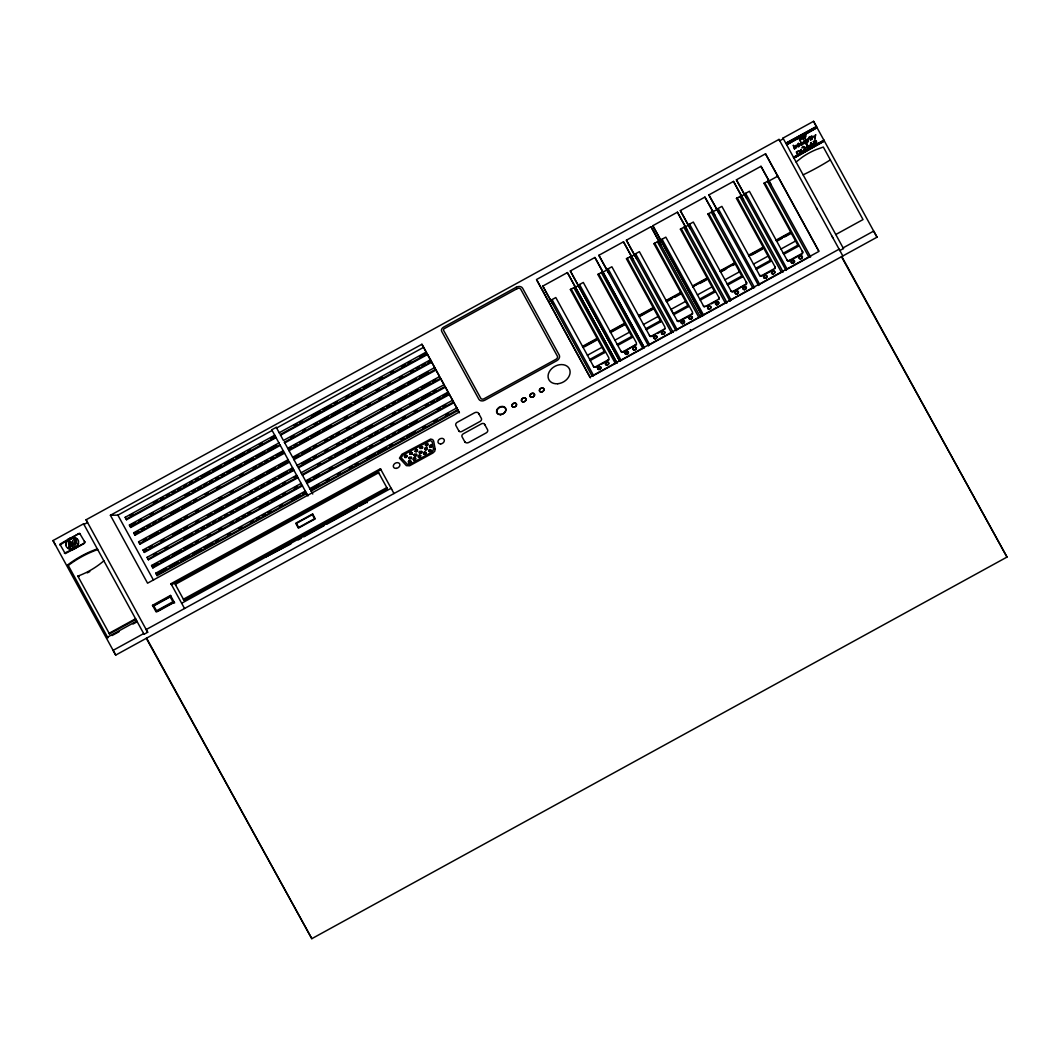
<?xml version="1.0" encoding="UTF-8"?>
<svg xmlns="http://www.w3.org/2000/svg" width="1060" height="1060" viewBox="0 0 1060 1060"><rect width="100%" height="100%" fill="white"/><g stroke="black" fill="none" stroke-linecap="round" stroke-linejoin="round"><path stroke-width="1.5" d="M413.32 459.695L414.738 457.92M415.096 451.401L416.5 449.625M415.626 458.185L414.221 459.96M417.401 449.891L417.322 451.255L416.116 451.891L414.964 451.176L416.368 449.4L417.521 450.116M418.329 456.94L419.733 455.177M420.634 455.442L419.217 457.218M424.888 449.586L426.292 447.81M425.563 445.465L426.968 443.69M427.193 448.075L425.789 449.851M427.869 443.968L426.464 445.743M429.631 446.962L431.036 445.187M431.937 445.452L430.532 447.227M404.549 456.635L406.656 455.522M407.014 456.237L404.907 457.35M408.444 461.921L410.551 460.822M410.909 461.537L408.802 462.65M428.836 450.712L429.644 449.692L431.407 450.553L429.313 451.653L428.704 450.5L429.525 449.466L431.287 450.328L429.181 451.427M796.087 162.008L802.168 157.251A57.333 44.043 -28.9 0 1 816.054 149.632L823.328 147.048L863.025 219.566L835.783 234.525M423.536 453.097L425.789 452.448M425.815 453.296L423.563 453.945M69.072 547.901L68.237 539.209L69.523 538.493L59.89 544.204L65.243 553.625L83.912 543.661A1.577 1.219 -28.9 0 0 84.628 541.713L79.659 533.339L69.562 538.573M78.904 533.445L59.863 544.959M67.893 564.781L69.046 563.907A84.919 65.243 -28.9 0 1 97.308 548.881L97.679 549.557A84.919 65.243 -28.9 0 0 69.43 564.582L68.264 565.457L67.893 564.781L107.895 637.842L107.51 637.166L136.833 621.067L137.204 621.743L133.017 624.048M74.651 548.285C71.523 550.829 77.234 547.238 74.399 544.668C78.506 544.363 76.532 535.287 72.729 540.56L73.299 549L64.355 553.174M76.983 539.023L76.757 538.626A6.214 4.783 -28.9 0 0 70.384 538.891A18.895 14.509 -28.9 0 0 69.668 539.235L69.576 539.288A18.139 13.939 -28.9 0 0 68.304 539.99A18.775 14.416 -28.9 0 0 67.628 540.401A6.122 4.704 -28.9 0 0 65.773 545.131A7.208 5.538 -28.9 0 0 67.88 548.152A5.83 4.478 -28.9 0 0 72.531 548.55A14.336 11.011 -28.9 0 0 73.246 548.232A14.098 10.825 -28.9 0 0 74.571 547.463L74.624 547.437A14.495 11.13 -28.9 0 0 75.313 547.026A6.506 4.995 -28.9 0 0 78.347 543.29L78.572 543.7M74.664 547.49L74.836 548.616M813.563 121.317L816.399 126.484L785.818 143.259L816.584 126.816L877.031 237.188L115.712 655.093L113.102 650.363L143.683 633.575L144.054 634.251L147.671 632.264L86.072 519.784L779.007 139.403L779.749 140.755L783.366 138.767L782.995 138.091L813.563 121.317L816.915 127.399M115.712 655.093L53 540.573L83.581 523.799L83.952 524.475L87.569 522.487L86.072 519.784M765.505 153.819L536.492 279.535L589.917 377.121L818.929 251.406L765.505 153.819L818.664 250.769M421.92 344.275L459.099 412.181L147.565 583.185L110.399 515.279L421.92 344.275L426.57 352.742L426.2 352.066L279.217 432.745M126.524 519.745L126.153 519.069L275.693 436.985L276.064 437.661L126.524 519.745L125.186 517.307L274.726 435.209L275.096 435.885L271.757 429.79L276.249 427.326L276.62 428.001L423.602 347.322M110.399 515.279L117.885 515.133L272.128 430.466L271.757 429.79M70 542.574L71.868 541.846L72.411 546.152M70.305 547.225L69.828 542.919L70.795 542.905M550.922 300.881L552.048 299.609L593.573 375.478L592.182 376.247L542.813 286.081L567.405 272.579L617.066 363.143M578.429 285.789L579.542 284.517L621.081 360.374L619.689 361.142L570.32 270.976L594.912 257.474L643.778 346.607M648.534 345.878L598.874 255.301L623.479 241.799L633.535 260.071M676.028 330.773L626.38 240.209L650.972 226.707L661.042 244.966M660.937 240.501L662.049 239.229L703.588 315.085L702.197 315.853L652.827 225.687L677.419 212.185L687.49 230.457M729.982 301.159L680.335 210.595L704.926 197.094L714.996 215.352M758.549 285.485L708.888 194.907L733.494 181.406L743.55 199.677M786.043 270.38L736.395 179.816L760.987 166.314L771.057 184.586M68.847 547.503L70.079 546.827M71.033 546.907L72.199 545.741M129.916 515.584L132.818 513.994M153.143 502.837L157.503 500.452M160.404 498.849L163.306 497.259M166.208 495.669L169.11 494.066M172.011 492.476L174.913 490.886M177.828 489.283L180.73 487.693M183.632 486.103L186.534 484.513M189.435 482.909L192.337 481.319M195.252 479.729L198.154 478.126M201.055 476.536L209.761 471.753M212.662 470.163L221.381 465.38M224.283 463.79L232.988 459.007M235.903 457.403L244.608 452.633M247.51 451.03L250.412 449.44M259.13 444.657L262.032 443.067M270.737 438.283L273.652 436.693M294.004 425.51L296.88 423.934M299.768 422.357L302.643 420.767M311.296 416.024L319.935 411.28M322.823 409.69L331.462 404.947M334.351 403.37L337.226 401.78M345.878 397.036L348.753 395.459M351.642 393.869L360.281 389.126M363.169 387.549L370.377 383.587M379.016 378.844L381.905 377.267M390.544 372.524L393.432 370.934M402.071 366.19L404.96 364.613M407.835 363.024L410.724 361.447M419.363 356.703L425.126 353.536M280.555 435.196L427.538 354.504L430.797 360.466L427.909 362.043M74.597 548.749L83.713 543.316A1.577 1.219 -28.9 0 0 84.429 541.368L84.628 541.713M795.344 157.37L824.349 141.006L793.966 158.125M130.751 527.469L130.38 526.793L279.919 444.697L280.29 445.372L130.751 527.469L129.413 525.018L278.952 442.934L279.323 443.61L275.693 436.985M135.587 522.514L129.784 525.707L129.413 525.018M138.489 520.924L141.404 519.32M150.109 514.537L153.011 512.947M161.73 508.164L164.631 506.574M184.957 495.417L189.316 493.019M192.218 491.429L195.119 489.839M198.021 488.236L200.923 486.646M203.825 485.056L206.727 483.466M209.641 481.863L212.543 480.273M215.445 478.683L218.347 477.079M221.248 475.49L224.15 473.899M227.052 472.296L229.967 470.706M232.869 469.116L241.574 464.333M244.476 462.743L253.194 457.96M256.096 456.356L264.801 451.587M267.716 449.983L276.421 445.2M291.023 437.197L293.898 435.607M302.55 430.863L305.426 429.287M314.078 424.53L316.953 422.953M319.842 421.376L328.481 416.62M331.369 415.043L340.022 410.3M342.897 408.709L351.549 403.966M354.424 402.389L361.632 398.427M376.035 390.517L378.923 388.94M387.562 384.197L390.451 382.607M399.09 377.863L401.978 376.287M410.617 371.543L413.506 369.953M416.381 368.376L419.27 366.786M422.145 365.21L425.033 363.633M288.068 448.923L284.411 442.232L431.393 361.553L435.05 368.231L434.679 367.555L287.697 448.248L288.068 448.923L290.957 447.333M431.764 362.228L284.782 442.908L284.411 442.232M550.644 300.377L555.811 297.542L593.693 366.733A1.987 1.524 -28.9 0 0 594.289 367.277M604.836 352.49L604.279 351.469L589.704 359.473L590.261 360.493L604.836 352.49L570.373 289.552L575.236 286.876M578.15 285.286L583.305 282.45L621.187 351.642A1.987 1.524 -28.9 0 0 623.664 352.013L623.386 351.509A1.987 1.524 -28.9 0 1 620.908 351.125L621.187 351.642M632.343 337.398L631.786 336.378L617.212 344.367L617.768 345.388L632.343 337.398L597.88 274.447L602.742 271.784M606.704 269.598L611.872 266.776L649.753 335.954A1.987 1.524 -28.9 0 0 650.562 336.577M660.897 321.71L660.34 320.703L645.779 328.693L646.335 329.713L660.897 321.71L626.447 258.772L631.309 256.109M634.211 254.506L639.379 251.67L677.26 320.862A1.987 1.524 -28.9 0 0 679.725 321.246L679.447 320.729A1.987 1.524 -28.9 0 1 676.982 320.358L677.26 320.862M685.555 301.411L670.98 309.401L673.829 314.608L688.404 306.618L653.941 243.681L658.803 241.004M660.658 239.984L665.826 237.162L703.707 306.34A1.987 1.524 -28.9 0 0 704.304 306.883M714.851 292.096L714.294 291.089L699.719 299.079L700.276 300.099L714.851 292.096L680.387 229.159L685.25 226.482M688.165 224.892L693.319 222.057L731.201 291.248A1.987 1.524 -28.9 0 0 733.679 291.632L733.401 291.116A1.987 1.524 -28.9 0 1 730.923 290.745L731.201 291.248M742.358 277.005L741.788 275.984L727.226 283.987L727.783 284.994L742.358 277.005L707.894 214.067L712.757 211.39M770.912 261.316L770.355 260.31L755.78 268.299L756.35 269.32L770.912 261.316L736.448 198.379L741.324 195.716M744.226 194.112L749.394 191.277L787.275 260.469A1.987 1.524 -28.9 0 0 789.74 260.853L789.462 260.349A1.987 1.524 -28.9 0 1 786.984 259.965L787.275 260.469M798.418 246.225L797.862 245.204L783.287 253.207L783.844 254.228L798.418 246.225L763.955 183.287L768.818 180.611M537.261 280.926L548.788 301.861L551.69 300.272M574.878 287.538L579.237 285.153M602.424 272.42L606.77 270.035M631.415 256.507L635.761 254.122M658.949 241.388L661.851 239.798M685.038 227.065L687.94 225.475M712.585 211.947L716.931 209.562M740.132 196.829L744.478 194.444M767.665 181.71L777.815 176.145M575.514 287.392L573.844 287.644L615.383 363.514L616.774 362.745L567.405 272.579M603.021 272.287L601.351 272.552L642.877 348.409L644.281 347.64L594.912 257.474M606.996 270.115L608.109 268.842L649.648 344.699L648.243 345.467L672.835 331.965L671.165 332.231M631.588 256.613L629.905 256.865L671.444 332.734M634.49 255.01L635.616 253.737L677.141 329.607L675.75 330.362L700.342 316.874L698.672 317.125M659.082 241.508L657.412 241.773L698.951 317.629M685.529 226.999L683.859 227.251L725.385 303.12L726.789 302.352L702.197 315.853M688.444 225.396L689.556 224.124L731.095 299.993L729.691 300.748L754.296 287.247L752.613 287.512M713.035 211.894L711.366 212.159L752.892 288.015M741.603 196.219L739.92 196.484L781.18 271.837M744.504 194.629L745.617 193.344L787.156 269.214L785.765 269.982L810.357 256.48L808.674 256.732M769.096 181.127L767.427 181.379L808.965 257.249M135.004 535.234L134.633 534.558L284.173 452.474L284.544 453.15L135.004 535.234L133.666 532.796L283.206 450.712L283.577 451.388L276.315 455.363M138.396 531.087L134.037 533.471L133.666 532.796M141.298 529.483L144.2 527.893M147.101 526.303L150.003 524.7M152.918 523.11L155.82 521.52M158.722 519.93L161.624 518.327M170.329 513.543L179.047 508.76M181.949 507.17L190.667 502.387M193.569 500.797L196.471 499.207M205.176 494.424L208.078 492.82M216.797 488.05L219.698 486.447M240.024 475.291L242.925 473.701M253.088 468.123L255.99 466.519M258.905 464.929L261.807 463.339M264.709 461.749L267.61 460.146M270.512 458.556L273.414 456.966M293.832 445.757L296.721 444.167M299.596 442.59L308.248 437.846M311.123 436.256L319.775 431.513M322.651 429.936L331.303 425.192M344.275 418.064L347.15 416.487M355.802 411.744L358.677 410.154M367.33 405.41L370.205 403.833M378.857 399.09L381.733 397.5M390.385 392.757L393.26 391.18M396.149 389.59L404.787 384.846M407.676 383.269L416.315 378.513M419.203 376.936L427.842 372.192M292.997 457.92L288.665 450.01L435.647 369.317L439.184 375.783M436.018 370.006L289.035 450.685L288.665 450.01M139.933 544.231L139.562 543.555L289.102 461.471L289.473 462.147L139.933 544.231L138.595 541.792L288.135 459.709L288.505 460.384L284.173 452.474M292.626 457.244L439.608 376.552M143.325 540.083L146.227 538.48M149.129 536.89L157.834 532.107M160.749 530.517L169.454 525.733M172.356 524.144L181.075 519.36M183.976 517.77L186.878 516.167M195.583 511.384L198.485 509.794M218.824 498.637L221.726 497.047M230.431 492.264L233.332 490.661M249.312 481.902L252.214 480.312M255.115 478.709L263.821 473.926M266.723 472.336L275.441 467.553M278.343 465.963L287.061 461.179M294.441 457.125L298.761 454.753M301.649 453.176L310.288 448.42M313.177 446.843L316.052 445.266M324.704 440.509L327.58 438.933M330.468 437.356L333.344 435.766M336.232 434.189L339.107 432.599M346.315 428.651L349.191 427.061M357.843 422.317L360.718 420.74M380.898 409.663L383.786 408.087M386.661 406.497L389.55 404.92M392.425 403.33L395.314 401.753M398.189 400.176L406.841 395.433M409.716 393.843L418.369 389.1M421.244 387.523L429.896 382.766M432.772 381.189L435.66 379.613M293.594 459.007L440.576 378.327L440.947 379.003L444.445 385.389L444.074 384.714L297.091 465.393L297.462 466.069L293.594 459.007L293.964 459.682L440.947 379.003M144.399 552.392L144.028 551.717L293.567 469.62L293.938 470.296L144.399 552.392L143.06 549.954L292.6 467.858L292.971 468.533L290.069 470.123M146.333 549.027L143.431 550.63L143.06 549.954M149.235 547.437L152.136 545.847M160.855 541.064L163.757 539.46M172.462 534.691L181.18 529.907M184.082 528.304L186.984 526.714M195.702 521.931L198.604 520.341M207.31 515.558L211.669 513.173M214.57 511.569L223.276 506.786M226.191 505.196L234.896 500.413M237.798 498.823L240.7 497.233M249.418 492.45L252.32 490.846M255.221 489.256L258.123 487.666M261.025 486.063L263.94 484.473M266.842 482.883L269.743 481.293M272.645 479.69L275.547 478.1M278.449 476.51L287.167 471.726M301.782 463.697L310.434 458.953M313.31 457.363L316.198 455.787M324.837 451.043L327.726 449.453M336.365 444.71L339.253 443.133M342.128 441.543L345.017 439.966M347.892 438.389L350.781 436.8M353.656 435.223L362.308 430.479M365.183 428.889L372.391 424.941M392.571 413.864L395.446 412.287M398.335 410.697L401.21 409.12M409.862 404.377L418.501 399.62M421.39 398.043L430.029 393.3M432.917 391.71L435.792 390.133M298.43 467.831L445.412 387.152L448.486 392.77L442.722 395.936M148.44 559.773L148.069 559.097L297.608 477L297.979 477.689L148.44 559.773L147.101 557.335L296.641 475.238L297.012 475.913L294.11 477.517M153.276 554.817L156.178 553.227M164.896 548.444L167.798 546.854M183.764 538.082L192.483 533.299M195.385 531.709L198.286 530.106M201.188 528.516L204.09 526.926M206.992 525.336L209.906 523.733M212.808 522.143L215.71 520.553M218.612 518.95L221.513 517.359M224.415 515.769L227.317 514.166M230.232 512.576L233.134 510.986M236.035 509.396L244.741 504.613M247.656 503.01L256.361 498.226M259.263 496.636L267.981 491.853M270.883 490.263L279.588 485.48M282.49 483.89L285.392 482.287M317.351 464.757L320.239 463.167M328.878 458.423L331.767 456.847M334.642 455.257L343.294 450.513M346.169 448.936L354.822 444.18M357.697 442.603L360.585 441.026M369.225 436.269L372.113 434.693M374.988 433.116L377.877 431.526M380.752 429.949L383.641 428.359M390.849 424.411L393.724 422.834M402.376 418.077L405.251 416.5M413.904 411.757L416.779 410.167M425.431 405.423L428.306 403.847M431.195 402.257L434.07 400.68M436.958 399.103L439.834 397.513M305.969 481.611L302.1 474.535L449.082 393.856L452.951 400.918L452.58 400.243L305.598 480.922L305.969 481.611L310.288 479.226M449.453 394.532L302.471 475.211L302.1 474.535M152.905 567.922L152.534 567.246L302.073 485.162L302.445 485.838L152.905 567.922L151.567 565.483L301.106 483.4L301.477 484.075L297.608 477M157.741 562.966L151.938 566.159L151.567 565.483M160.643 561.376L169.361 556.593M172.263 555.003L180.969 550.219M183.87 548.63L192.589 543.846M195.49 542.256L198.392 540.653M207.111 535.87L210.012 534.28M218.718 529.496L221.619 527.907M230.338 523.123L233.24 521.533M236.141 519.93L239.043 518.34M241.945 516.75L244.86 515.147M247.762 513.557L250.663 511.967M259.369 507.183L268.087 502.4M270.989 500.81L279.694 496.027M282.596 494.437L285.511 492.834M294.216 488.05L297.118 486.46M313.177 477.649L318.941 474.483M329.024 468.944L331.899 467.367M346.315 459.457L354.967 454.714M357.843 453.124L366.495 448.38M369.37 446.803L372.259 445.213M380.898 440.47L383.786 438.893M386.661 437.303L389.55 435.726M392.425 434.15L395.314 432.559M398.189 430.983L406.841 426.239M409.716 424.649L416.925 420.701M437.091 409.624L439.979 408.047M442.855 406.457L445.743 404.88M310.183 489.296L306.565 482.697L453.548 402.005L457.151 408.617L456.781 407.941L309.811 488.62L310.183 489.296L318.822 484.552M453.918 402.694L306.936 483.373L306.565 482.697M157.105 575.62L156.734 574.944L306.274 492.847L306.658 493.523L157.105 575.62L155.767 573.168L305.32 491.085L305.691 491.76L302.789 493.35M157.595 573.049L166.314 568.266M169.216 566.676L177.921 561.893M180.823 560.303L189.541 555.519M192.443 553.929L201.148 549.146M204.05 547.543L212.769 542.773M215.67 541.17L218.572 539.58M227.29 534.797L230.192 533.207M238.898 528.423L241.799 526.833M250.518 522.05L253.419 520.447M256.321 518.857L259.223 517.267M262.125 515.663L265.04 514.073M267.941 512.483L270.843 510.893M279.548 506.11L282.45 504.507M291.169 499.737L299.874 494.954M326.029 480.591L328.905 479.014M337.557 474.27L340.432 472.68M349.084 467.937L351.96 466.36M354.848 464.77L357.737 463.193M366.376 458.45L375.028 453.707M377.903 452.117L386.555 447.373M389.431 445.796L392.319 444.206M400.958 439.463L403.847 437.886M406.722 436.296L415.374 431.552M422.569 427.591L425.458 426.014M434.096 421.27L436.985 419.68M445.624 414.937L448.512 413.36M312.766 494.013L310.765 490.382L457.748 409.703L459.444 412.804M458.119 410.379L311.15 491.058L310.765 490.382M582.814 346.872L597.376 338.869M610.322 331.767L624.883 323.777M638.875 316.092L653.45 308.102M666.382 301L680.944 292.997M692.829 286.478L707.391 278.475M720.323 271.386L734.898 263.383M748.89 255.698L763.465 247.709M776.397 240.607L790.959 232.604M582.907 347.044L597.469 339.041M610.401 331.939L624.976 323.949M638.968 316.264L653.543 308.261M666.475 301.173L681.037 293.169M692.922 286.651L707.484 278.647M720.416 271.546L734.991 263.556M748.983 255.871L763.544 247.881M776.49 240.779L791.051 232.776M584.51 346.819L596.422 340.273M652.496 309.507L639.246 316.768L638.597 315.589L653.172 307.585L653.821 308.778M672.053 298.761L666.753 301.676L666.104 300.483L680.666 292.494L681.315 293.673L674.703 297.317M699.825 283.523L706.437 279.88M725.994 269.147L720.694 272.062L720.045 270.87L734.62 262.88L735.269 264.059L732.619 265.517M751.911 254.93L762.511 249.113M782.068 238.381L776.768 241.282L776.119 240.103L790.68 232.1L791.33 233.279L784.705 236.923M459.126 431.42L455.88 425.484A2.769 2.12 -28.9 0 1 457.284 422.291L474.522 412.817A3.312 2.544 -28.9 0 1 478.656 413.466L478.934 413.957M170.965 583.716L380.421 468.745L380.977 469.766L171.521 584.736L170.965 583.716L184.533 608.506M587.412 355.272L601.987 347.283M614.919 340.18L629.481 332.177M643.473 324.506L658.048 316.503M697.427 294.892L712.002 286.889M724.934 279.787L739.496 271.797M753.488 264.112L768.063 256.109M780.995 249.02L795.57 241.018M378.658 472.747L387.35 488.607L183.976 600.251L175.284 584.391L378.658 472.747L379.215 473.767M673.272 313.601L687.847 305.598L688.404 306.618M458.848 430.917A2.491 1.908 -28.9 0 0 461.948 431.393L480.021 421.483A2.65 2.04 -28.9 0 0 481.373 418.422L478.656 413.466M465.048 442.245L462.067 436.8A2.65 2.04 -28.9 0 1 463.419 433.725L481.478 423.815A2.491 1.908 -28.9 0 1 484.579 424.292L484.857 424.782M152.494 605.313L170.488 595.442L171.044 596.449L153.064 606.32L152.494 605.313L156.059 611.819L174.039 601.947L174.608 602.954L170.488 595.442M158.444 611.05L173.495 602.782L172.939 601.775L156.509 610.785L157.066 611.805L153.607 605.485L170.024 596.462L170.594 597.482M593.693 366.733L593.414 366.23A1.987 1.524 -28.9 0 0 595.879 366.614L607.658 360.135A2.16 1.656 -28.9 0 0 608.758 357.644L571.221 289.089L570.373 289.552M623.386 351.509L635.165 345.043A2.16 1.656 -28.9 0 0 636.265 342.552L598.728 273.983L597.88 274.447M649.753 335.954L649.475 335.45A1.987 1.524 -28.9 0 0 651.94 335.834L663.732 329.368A2.16 1.656 -28.9 0 0 664.819 326.877L627.282 258.309L626.447 258.772M679.447 320.729L691.226 314.264A2.16 1.656 -28.9 0 0 692.326 311.772L654.788 243.217L653.941 243.681M703.707 306.34L703.416 305.837A1.987 1.524 -28.9 0 0 705.894 306.221L717.673 299.755A2.16 1.656 -28.9 0 0 718.773 297.25L719.051 297.767A2.16 1.656 -28.9 0 1 718.799 299.543M733.401 291.116L745.18 284.65A2.16 1.656 -28.9 0 0 746.28 282.159L746.558 282.662A2.16 1.656 -28.9 0 1 746.121 284.65M760.365 276.103A1.987 1.524 -28.9 0 1 759.768 275.573L759.49 275.057A1.987 1.524 -28.9 0 0 761.954 275.441L773.734 268.975A2.16 1.656 -28.9 0 0 774.833 266.484L775.112 266.988A2.16 1.656 -28.9 0 1 774.86 268.763M789.462 260.349L801.241 253.883A2.16 1.656 -28.9 0 0 802.34 251.379L802.619 251.896A2.16 1.656 -28.9 0 1 801.519 254.387L791.051 260.137M109.498 633.959L135.945 619.438L135.574 618.762L109.127 633.284L109.498 633.959L77.817 576.097L78.798 575.752A64.21 49.33 -28.9 0 0 103.853 560.819L104.224 561.508M595.68 367.317A1.987 1.524 -28.9 0 0 596.157 367.118L598.781 365.673M601.391 364.242L606.638 361.367M624.976 351.297L635.165 345.043M651.754 336.537A1.987 1.524 -28.9 0 0 652.218 336.338L654.841 334.907M657.465 333.463L662.699 330.587M681.037 320.531L687.582 316.927M708.796 305.293L705.894 306.221M711.406 303.849L716.639 300.974M734.991 290.904L745.18 284.65M763.544 275.229L772.713 270.207M112.082 635.536L119.051 631.707M464.783 441.742A3.312 2.544 -28.9 0 0 468.904 442.391L486.156 432.917A2.769 2.12 -28.9 0 0 487.56 429.724L484.579 424.292M759.768 275.573L721.887 206.382L716.719 209.218L718.402 208.952L759.649 284.305L758.258 285.074L782.85 271.572M181.657 603.233L391.1 488.262L391.657 489.283M290.944 543.899L266.259 556.792M298.125 539.964L300.987 538.387M303.862 536.81L323.962 525.773M326.838 524.197L356.981 507.647M359.857 506.07L367.025 502.135M782.995 138.091L843.469 248.557L839.851 250.544L779.007 139.403M146.293 638.305L311.812 938.683L1007 557.07L841.852 256.666M420.449 447.346L422.688 447.201M422.37 448.115L420.131 448.261M415.984 451.666L417.203 451.03M409.306 457.615L411.545 457.469M411.227 458.384L408.988 458.529M803.917 135.349C807.853 133.825 804.447 137.853 805.441 138.833L803.043 135.826M79.169 576.428L77.817 576.097M79.394 533.697L80.282 533.776M877.031 237.188L873.665 231.093L843.097 247.881L843.469 248.557M816.452 207.813L817.194 209.165M832.034 236.274L832.776 237.625M842.832 255.95L839.109 249.193L146.174 629.56L147.671 632.264M841.481 256.692L1007 557.07M763.955 183.287L764.803 182.823L802.619 251.896M736.395 179.816L746.465 198.074M736.448 198.379L737.296 197.915L775.112 266.988M763.836 248.385L763.173 247.192L748.612 255.195L749.261 256.374M761.954 275.441L762.233 275.945A1.987 1.524 -28.9 0 1 761.756 276.156M708.888 194.907L718.958 213.179M707.894 214.067L708.742 213.603L746.558 282.662M680.335 210.595L690.391 228.854M680.387 229.159L681.236 228.695L719.051 297.767M707.762 279.164L707.113 277.972L692.551 285.975L693.2 287.154M652.827 225.687L702.475 316.251M626.38 240.209L636.45 258.468M598.874 255.301L608.943 273.573M644.281 347.64L619.689 361.142M570.32 270.976L619.173 360.108M616.774 362.745L592.182 376.247M597.747 339.544L597.098 338.365L582.536 346.368L583.185 347.548M607.658 360.135L607.937 360.652A2.16 1.656 -28.9 0 0 608.93 359.711M542.813 286.081L552.883 304.339M427.538 354.504L427.167 353.828L280.185 434.52L283.444 440.47L430.426 359.791L430.797 360.466M445.412 387.152L445.041 386.476L298.059 467.155L301.504 473.449L301.133 472.773L448.115 392.094L448.486 392.77M387.35 488.607L386.794 487.6L183.406 599.231L183.976 600.251M366.747 501.632L367.317 502.639M175.284 584.391L175.841 585.398M125.186 517.307L125.557 517.982M138.595 541.792L138.966 542.468M147.101 557.335L147.472 558.01M155.767 573.168L156.138 573.844M153.607 605.485L154.164 606.492M146.624 638.226L311.812 938.683M74.571 547.463L74.783 547.874A14.495 11.13 -28.9 0 0 75.525 547.424L75.392 547.887M70.596 539.301L70.358 538.122L70.596 539.301A18.895 14.509 -28.9 0 0 69.894 539.646L69.708 539.301A18.895 14.509 -28.9 0 1 70.41 538.957A6.214 4.783 -28.9 0 1 76.797 538.679A6.069 4.664 -28.9 0 1 78.374 543.356M73.484 549.332L73.206 548.166A14.336 11.011 -28.9 0 1 72.504 548.484A5.83 4.478 -28.9 0 1 67.88 548.152L68.105 548.55M68.29 539.99L68.264 539.288M67.734 540.043L67.668 540.467A6.122 4.704 -28.9 0 0 65.813 545.198M72.716 548.881L72.729 549.729L72.716 548.881A14.336 11.011 -28.9 0 0 73.431 548.577M53 540.573L55.61 545.317M801.969 136.422L803.785 139.734L802.327 138.463L800.274 139.602L800.552 141.51L798.737 138.197M801.387 136.74L802.089 138.012L800.022 139.151L799.319 137.866M760.987 166.314L810.635 256.878M733.494 181.406L783.141 271.983M704.926 197.094L754.574 287.657M677.419 212.185L727.067 302.762M650.972 226.707L700.633 317.271M690.325 329.673L690.815 330.587M623.479 241.799L673.126 332.376M548.788 301.861L590.433 377.917M380.421 468.745L393.989 493.536M276.249 427.326L279.588 433.421M279.919 444.697L283.577 451.388M289.102 461.471L292.971 468.533M293.567 469.62L297.012 475.913M302.073 485.162L305.691 491.76M306.274 492.847L307.983 495.947M170.024 596.462L173.495 602.782M117.885 515.133L153.488 580.151M83.581 523.799L144.054 634.251M69.523 538.506L69.788 542.177M70.569 542.508L70.821 546.496M830.351 159.874A200.472 154.018 -28.9 0 1 803.109 174.834M89.822 571.525A64.21 49.33 -28.9 0 1 87.225 572.89M78.44 544.045A6.506 4.995 -28.9 0 1 77.671 545.423M76.227 546.92A6.506 4.995 -28.9 0 1 75.525 547.424M71.139 539.023A6.214 4.783 -28.9 0 1 71.683 538.798M67.668 540.467A18.775 14.416 -28.9 0 1 68.33 540.057M665.11 328.706A2.16 1.656 -28.9 0 1 664.845 329.156M692.697 313.376A2.16 1.656 -28.9 0 1 692.167 314.264M636.543 344.394A2.16 1.656 -28.9 0 1 636.106 345.043M815.604 134.7L814.835 139.231L814.915 137.191L812.622 136.343L814.941 136.594L815.604 134.7M816.505 142.57C813.59 146.598 813.934 137.323 816.505 142.57M803.639 141.855C803.639 145.22 808.316 140.503 806.302 143.405C802.34 145.167 811.205 142.702 806.17 139.893L805.494 140.556A1.338 1.02 -28.9 0 0 804.46 140.755A1.325 1.02 -28.9 0 0 803.838 141.325L803.639 141.855M809.601 146.73L808.237 148.426L806.329 147.95A1.776 1.365 -28.9 0 1 806.196 147.314L807.415 144.518C805.547 147.512 809.495 144.292 809.601 146.73M813.431 144.624L812.066 146.32L810.158 145.843A1.776 1.365 -28.9 0 1 810.025 145.22L811.245 142.411C809.376 145.419 813.325 142.199 813.431 144.624M800.154 143.776L800.406 144.743A1.616 1.245 -28.9 0 0 801.108 145.114C803.612 144.703 803.599 143.126 801.28 144.597C805.123 143.246 801.665 140.702 800.154 143.776M808.926 146.863C806.859 150.334 806.461 144.306 808.926 146.863M812.755 144.756C810.767 148.188 810.304 142.212 812.755 144.756M806.342 141.55C804.328 144.915 804.01 139.138 806.342 141.55M805.017 147.658L804.196 149.95L806.077 149.486L803.135 151.103C806.912 145.114 801.996 148.214 801.917 147.857A1.669 1.285 -28.9 0 1 802.367 147.154L802.857 146.797A1.444 1.113 -28.9 0 1 803.732 146.572L805.017 147.658M795.848 146.227L795.941 148.294L794.762 146.147L796.232 145.26L797.305 145.207L798.352 146.969L796.683 145.671L795.848 146.227M800.737 143.656L802.407 142.994L800.737 143.656M409.186 457.39L409.107 458.742L411.346 458.596L411.426 457.244L409.186 457.39M410.074 452.911L409.875 454.051L412.115 453.905L412.3 452.766L411.28 452.275L410.074 452.911M410.193 453.137L409.995 454.263L412.234 454.117L412.433 452.991L411.399 452.501L410.193 453.137M413.4 458.331L413.201 459.47L414.354 460.186L415.56 459.55L415.758 458.41L414.606 457.695L413.4 458.331M414.327 454.395L414.129 455.535L415.149 456.025L416.368 455.389L416.553 454.25L414.327 454.395M414.447 454.621L414.248 455.747L415.268 456.25L416.487 455.601L416.686 454.475L414.447 454.621M418.395 455.588L418.197 456.727L419.349 457.443L420.555 456.794L420.754 455.667L419.601 454.952L418.395 455.588M419.482 451.52L419.283 452.647L420.303 453.15L421.522 452.501L421.708 451.375L419.482 451.52M419.601 451.745L419.402 452.872L420.436 453.362L421.642 452.726L421.84 451.6L419.601 451.745M420.317 447.121L420.25 448.473L422.49 448.327L422.556 446.975L420.317 447.121M424.954 448.221L424.768 449.36L425.908 450.076L427.127 449.44L427.326 448.3L426.173 447.585L424.954 448.221M425.643 444.113L425.444 445.24L426.584 445.955L427.803 445.319L428.001 444.18L426.849 443.464L425.643 444.113M429.697 445.598L429.512 446.737L430.651 447.452L431.87 446.817L432.056 445.677L430.917 444.962L429.697 445.598M813.378 141.629C815.697 149.473 819.075 136.714 813.378 141.629M797.372 152.203L797.451 154.217L796.285 152.07L797.955 151.116L797.372 152.203M808.263 139.47L808.343 141.483L807.163 139.337L808.846 138.383L808.263 139.47M433.567 449.413L432.056 451.997L409.505 464.386L407.332 464.293L401.13 457.774L402.787 455.23L430.333 440.496L432.122 441.755L433.567 449.413M435.17 449.122L434.733 451.255L432.917 452.991L409.624 465.777L406.391 465.658L399.474 458.145L401.952 454.236L430.665 439.052L432.718 439.635L433.646 441.053L435.17 449.122M809.853 137.124L808.899 137.469L809.853 137.124M805.521 136.064L804.474 137.071L803.838 135.905L805.521 136.064M800.022 151.275L799.492 153.104L800.565 151.447L802.553 151.434L800.724 150.891L801.174 149.394L800.181 150.732L798.511 150.851L800.022 151.275M405.238 455.376L404.43 456.409L405.026 457.562L406.325 457.483L407.133 456.462L406.536 455.296L405.238 455.376M409.133 460.676L408.325 461.709L408.921 462.862L410.22 462.783L411.028 461.762L410.432 460.596L409.133 460.676M424.464 452.01L423.417 452.872L423.695 454.17L424.888 454.382L425.934 453.521L425.669 452.223L424.464 452.01M516.22 287.26L443.623 327.116A3.736 2.862 -28.9 0 0 441.728 331.435L478.868 399.262A4.823 3.71 -28.9 0 0 484.87 400.19L556.739 360.731A4.902 3.763 -28.9 0 0 559.23 355.074L522.646 288.267A5.167 3.962 -28.9 0 0 516.22 287.26M517.015 288.704L444.418 328.56A1.59 1.219 -28.9 0 0 443.61 330.402L480.736 398.229A2.676 2.054 -28.9 0 0 484.075 398.745L555.957 359.3A2.769 2.12 -28.9 0 0 557.348 356.107L520.778 289.287A3.021 2.319 -28.9 0 0 517.015 288.704M817.035 127.65L786.653 144.783L817.035 127.65M793.344 145.405L794.576 149.049L793.344 145.405M74.796 540.136L74.306 544.019L75.074 543.594L74.796 540.136M798.352 143.365L797.637 144.571L799.28 146.465L799.505 144.081L798.352 143.365M811.351 136.223L810.648 137.429L812.291 139.324L812.503 136.952L811.351 136.223M810.039 137.76L810.635 140.238L810.039 137.76M823.925 140.238L793.542 157.357L823.925 140.238M624.605 323.273L610.03 331.263L610.692 332.456L625.254 324.453L624.605 323.273M312.634 513.967L295.7 523.269L298.377 528.145L315.297 518.857L312.634 513.967M312.329 514.657L296.456 523.375L298.681 527.456L314.555 518.737L312.329 514.657M434.534 440.139L434.534 440.139M557.719 383.746A11.607 8.917 -28.9 0 0 569.26 368.602A11.607 8.917 -28.9 0 0 550.299 370.205A11.607 8.917 -28.9 0 0 557.719 383.746M541.395 391.975A2.478 1.908 -28.9 0 0 543.859 388.742A2.478 1.908 -28.9 0 0 539.818 389.086A2.478 1.908 -28.9 0 0 541.395 391.975A2.372 1.815 -28.9 0 0 543.833 388.914A2.372 1.815 -28.9 0 0 539.964 389.245A2.372 1.815 -28.9 0 0 541.475 392.014M500.625 414.54A4.955 3.803 -28.9 0 0 505.554 408.087A4.955 3.803 -28.9 0 0 497.471 408.762A4.955 3.803 -28.9 0 0 500.625 414.54M500.784 414.606A4.744 3.644 -28.9 0 0 505.501 408.418A4.744 3.644 -28.9 0 0 497.75 409.08A4.744 3.644 -28.9 0 0 500.784 414.606M531.921 397.222A2.478 1.908 -28.9 0 0 534.386 393.989A2.478 1.908 -28.9 0 0 530.331 394.333A2.478 1.908 -28.9 0 0 531.921 397.222M532.027 397.315A2.372 1.815 -28.9 0 0 534.386 394.214A2.372 1.815 -28.9 0 0 530.517 394.545A2.372 1.815 -28.9 0 0 532.027 397.315M523.415 401.846A2.478 1.908 -28.9 0 0 525.879 398.613A2.478 1.908 -28.9 0 0 521.838 398.958A2.478 1.908 -28.9 0 0 523.415 401.846M523.494 401.886A2.372 1.815 -28.9 0 0 525.853 398.785A2.372 1.815 -28.9 0 0 521.984 399.117A2.372 1.815 -28.9 0 0 523.494 401.886M396.201 468.387A3.485 2.676 -28.9 0 0 399.66 463.843A3.485 2.676 -28.9 0 0 393.975 464.32A3.485 2.676 -28.9 0 0 396.201 468.387M440.748 443.901A3.352 2.584 -28.9 0 0 444.087 439.516A3.352 2.584 -28.9 0 0 438.601 439.979A3.352 2.584 -28.9 0 0 440.748 443.901M513.928 407.093A2.478 1.908 -28.9 0 0 516.392 403.86A2.478 1.908 -28.9 0 0 512.351 404.204A2.478 1.908 -28.9 0 0 513.928 407.093A2.372 1.815 -28.9 0 0 516.366 404.032A2.372 1.815 -28.9 0 0 512.497 404.35A2.372 1.815 -28.9 0 0 514.007 407.119M662.977 334.337A1.815 1.391 -28.9 0 0 664.779 331.979A1.815 1.391 -28.9 0 0 661.824 332.231A1.815 1.391 -28.9 0 0 662.977 334.337M663.003 334.152A1.59 1.219 -28.9 0 0 664.593 332.085A1.59 1.219 -28.9 0 0 661.983 332.297A1.59 1.219 -28.9 0 0 663.003 334.152M655.12 338.736A1.815 1.391 -28.9 0 0 656.922 336.365A1.815 1.391 -28.9 0 0 653.967 336.616A1.815 1.391 -28.9 0 0 655.12 338.736M655.146 338.551A1.59 1.219 -28.9 0 0 656.736 336.47A1.59 1.219 -28.9 0 0 654.139 336.696A1.59 1.219 -28.9 0 0 655.146 338.551M716.931 304.724A1.815 1.391 -28.9 0 0 718.733 302.365A1.815 1.391 -28.9 0 0 715.778 302.617A1.815 1.391 -28.9 0 0 716.931 304.724M716.957 304.538A1.59 1.219 -28.9 0 0 718.534 302.471A1.59 1.219 -28.9 0 0 715.937 302.683A1.59 1.219 -28.9 0 0 716.957 304.538M709.074 309.123A1.815 1.391 -28.9 0 0 710.876 306.751A1.815 1.391 -28.9 0 0 707.921 307.002A1.815 1.391 -28.9 0 0 709.074 309.123M709.1 308.937A1.59 1.219 -28.9 0 0 710.69 306.857A1.59 1.219 -28.9 0 0 708.08 307.082A1.59 1.219 -28.9 0 0 709.1 308.937M744.438 289.632A1.815 1.391 -28.9 0 0 746.24 287.26A1.815 1.391 -28.9 0 0 743.272 287.512A1.815 1.391 -28.9 0 0 744.438 289.632M744.465 289.446A1.59 1.219 -28.9 0 0 746.041 287.366A1.59 1.219 -28.9 0 0 743.444 287.591A1.59 1.219 -28.9 0 0 744.465 289.446M736.581 294.017A1.815 1.391 -28.9 0 0 738.383 291.659A1.815 1.391 -28.9 0 0 735.415 291.911A1.815 1.391 -28.9 0 0 736.581 294.017M736.607 293.845A1.59 1.219 -28.9 0 0 738.184 291.765A1.59 1.219 -28.9 0 0 735.587 291.99A1.59 1.219 -28.9 0 0 736.607 293.845M606.916 365.117A1.815 1.391 -28.9 0 0 608.718 362.745A1.815 1.391 -28.9 0 0 605.764 362.997A1.815 1.391 -28.9 0 0 606.916 365.117M606.943 364.932A1.59 1.219 -28.9 0 0 608.519 362.851A1.59 1.219 -28.9 0 0 605.923 363.076A1.59 1.219 -28.9 0 0 606.943 364.932M599.059 369.516A1.815 1.391 -28.9 0 0 600.861 367.144A1.815 1.391 -28.9 0 0 597.906 367.396A1.815 1.391 -28.9 0 0 599.059 369.516M599.085 369.33A1.59 1.219 -28.9 0 0 600.675 367.25A1.59 1.219 -28.9 0 0 598.065 367.475A1.59 1.219 -28.9 0 0 599.085 369.33M690.484 319.245A1.815 1.391 -28.9 0 0 692.286 316.874A1.815 1.391 -28.9 0 0 689.331 317.125A1.815 1.391 -28.9 0 0 690.484 319.245M690.51 319.06A1.59 1.219 -28.9 0 0 692.087 316.98A1.59 1.219 -28.9 0 0 689.49 317.205A1.59 1.219 -28.9 0 0 690.51 319.06M682.627 323.631A1.815 1.391 -28.9 0 0 684.429 321.273A1.815 1.391 -28.9 0 0 681.474 321.524A1.815 1.391 -28.9 0 0 682.627 323.631M682.653 323.459A1.59 1.219 -28.9 0 0 684.243 321.379A1.59 1.219 -28.9 0 0 681.633 321.604A1.59 1.219 -28.9 0 0 682.653 323.459M800.499 258.852A1.815 1.391 -28.9 0 0 802.301 256.493A1.815 1.391 -28.9 0 0 799.346 256.732A1.815 1.391 -28.9 0 0 800.499 258.852M800.525 258.666A1.59 1.219 -28.9 0 0 802.102 256.586A1.59 1.219 -28.9 0 0 799.505 256.811A1.59 1.219 -28.9 0 0 800.525 258.666M792.642 263.251A1.815 1.391 -28.9 0 0 794.443 260.879A1.815 1.391 -28.9 0 0 791.489 261.131A1.815 1.391 -28.9 0 0 792.642 263.251M792.668 263.065A1.59 1.219 -28.9 0 0 794.258 260.985A1.59 1.219 -28.9 0 0 791.648 261.21A1.59 1.219 -28.9 0 0 792.668 263.065M772.992 273.944A1.815 1.391 -28.9 0 0 774.794 271.585A1.815 1.391 -28.9 0 0 771.839 271.837A1.815 1.391 -28.9 0 0 772.992 273.944M773.018 273.772A1.59 1.219 -28.9 0 0 774.608 271.691A1.59 1.219 -28.9 0 0 771.998 271.916A1.59 1.219 -28.9 0 0 773.018 273.772M765.135 278.343A1.815 1.391 -28.9 0 0 766.937 275.984A1.815 1.391 -28.9 0 0 763.982 276.236A1.815 1.391 -28.9 0 0 765.135 278.343M765.161 278.157A1.59 1.219 -28.9 0 0 766.751 276.09A1.59 1.219 -28.9 0 0 764.154 276.302A1.59 1.219 -28.9 0 0 765.161 278.157M634.423 350.012A1.815 1.391 -28.9 0 0 636.225 347.654A1.815 1.391 -28.9 0 0 633.257 347.905A1.815 1.391 -28.9 0 0 634.423 350.012M634.45 349.84A1.59 1.219 -28.9 0 0 636.026 347.759A1.59 1.219 -28.9 0 0 633.429 347.985A1.59 1.219 -28.9 0 0 634.45 349.84M626.566 354.411A1.815 1.391 -28.9 0 0 628.368 352.052A1.815 1.391 -28.9 0 0 625.413 352.304A1.815 1.391 -28.9 0 0 626.566 354.411M626.592 354.225A1.59 1.219 -28.9 0 0 628.169 352.158A1.59 1.219 -28.9 0 0 625.572 352.37A1.59 1.219 -28.9 0 0 626.592 354.225"/></g></svg>
